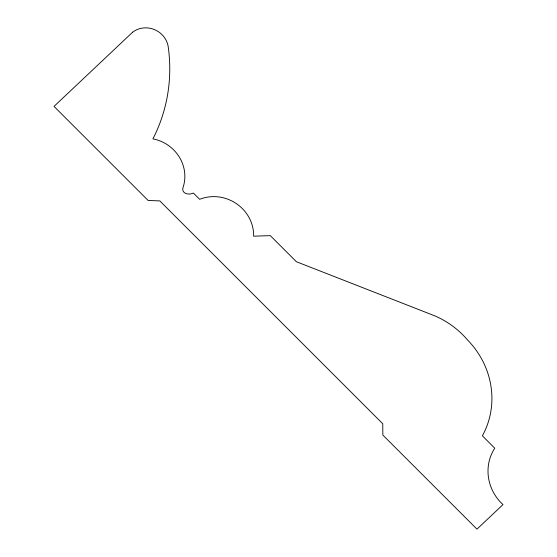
<?xml version="1.0" encoding="UTF-8"?>
<svg xmlns="http://www.w3.org/2000/svg" width="557" height="557" viewBox="0 0 557 557"><rect width="100%" height="100%" fill="white"/><g stroke="black" fill="none" stroke-linecap="round" stroke-linejoin="round"><path stroke-width="0.84" d="M132.663 32.167L54.022 106.401L148.148 200.478L159.803 200.896L382.756 423.745L382.847 435.073L476.973 529.15L502.978 504.607L499.768 501.397A46.301 43.906 29.2 0 1 494.748 448.183L482.39 435.832A84.977 80.584 29.2 0 0 467.65 340.09A85.186 80.786 29.2 0 0 434.892 315.889L296.408 261.734L270.298 235.639L253.644 236.189A38.628 36.63 29.2 0 0 199.643 199.309L193.383 193.056A9.935 9.42 29.2 0 1 186.261 193.62A4.574 4.338 29.2 0 1 182.856 188.071A38.064 36.094 29.2 0 0 152.91 138.867A167.796 159.121 29.2 0 0 168.047 45.667A22.127 20.978 29.2 0 0 132.663 32.167"/></g></svg>
